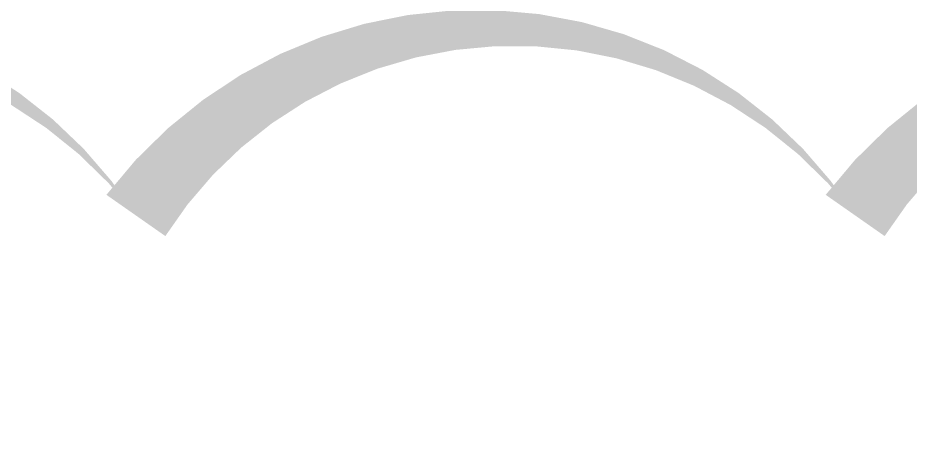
# Model space of a CAD drawing. Header units: millimetres. Extents: x -379292 to 1221486, y 92049 to 447512.
# Drawn here: x -117360 to -116740, y 272990 to 273277 of the extents above; entities that cross this region are included whole.
import ezdxf

# ---------------------------------------------------------------- set-up
doc = ezdxf.new("R2010")
doc.units = ezdxf.units.MM
doc.layers.add('05_REV', color=5, linetype='Continuous')

# ---------------------------------------------------------------- blocks, each defined once
blk = doc.blocks.new('OtoParkBodrumKatMimari')
at = {"layer": '05_REV'}
blk.add_lwpolyline([(126912.73, 170109.93, 0, 50, 0.520567), (127412.73, 170109.93, 0, 50, 0.520567), (127912.73, 170109.93, 0, 50, 0.520567), (128412.73, 170109.93, 0, 50, 0.520567), (128912.73, 170109.93, 0, 50, 0.520567), (129412.73, 170109.93, 0, 50, 0.520567), (129912.73, 170109.93, 0, 50, 0.520567), (130412.73, 170109.93, 0, 50, 0.520567), (130889.15, 170133.51, 0, 50, 0.520567), (130889.15, 170633.51, 0, 50, 0.520567), (130889.15, 171133.51, 0, 50, 0.520567), (130889.15, 171633.51, 0, 50, 0.520567), (130889.15, 172133.51, 0, 50, 0.520567), (130576.67, 172321.03, 0, 50, 0.520567), (130076.67, 172321.03, 0, 50, 0.520567), (129576.67, 172321.03, 0, 50, 0.520567), (129076.67, 172321.03, 0, 50, 0.520567), (128576.67, 172321.03, 0, 50, 0.520567), (128076.67, 172321.03, 0, 50, 0.520567), (127576.67, 172321.03, 0, 50, 0.520567), (127076.67, 172321.03, 0, 50, 0.520567)], format="xyseb", dxfattribs=at)

msp = doc.modelspace()

# ---------------------------------------------------------------- block references
at = {"color": 8}
msp.add_blockref('OtoParkBodrumKatMimari', (-246354.82, 100818.76), dxfattribs=at)

doc.saveas('drawing.dxf')
